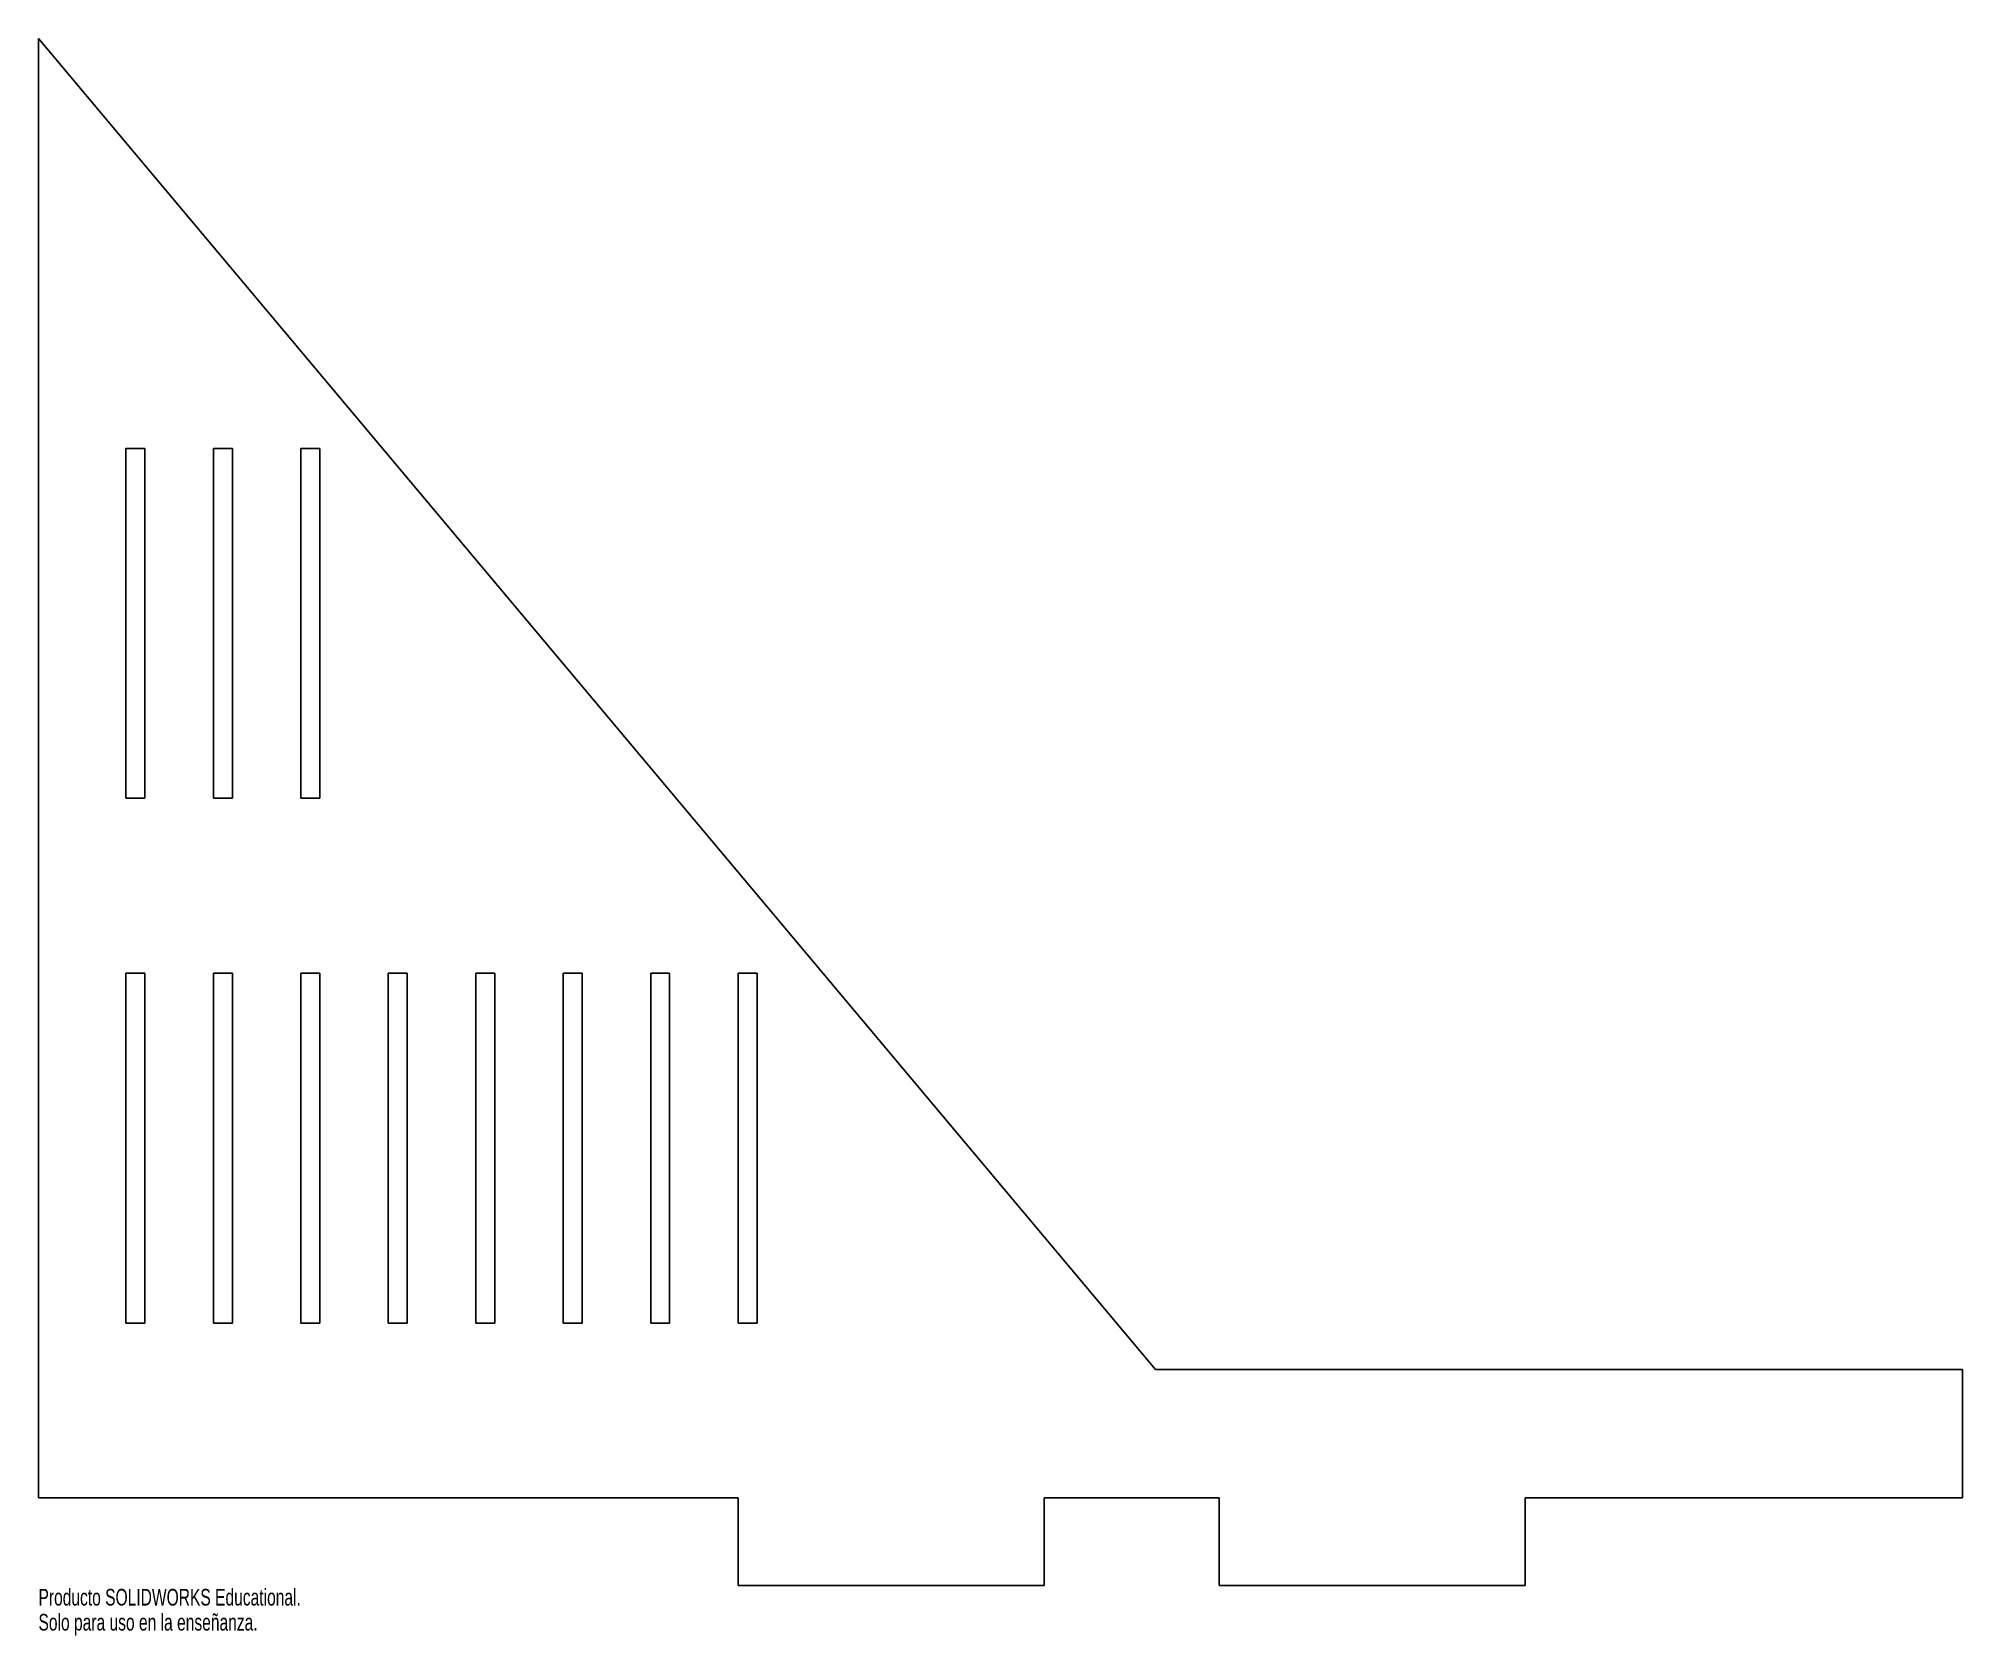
# Model space of a CAD drawing. Header units: inches. Extents: x -13 to 9, y 1 to 19.2.
import ezdxf

# ---------------------------------------------------------------- set-up
doc = ezdxf.new("R2010")
doc.units = ezdxf.units.IN
doc.header["$MEASUREMENT"] = 0
doc.styles.add('SLDTEXTSTYLE0', font='TXT', dxfattribs={"width": 0.7})

msp = doc.modelspace()

# ---------------------------------------------------------------- linework, layer by layer
at = {"color": 7, "linetype": 'Continuous', "lineweight": 25}
for p, q in [((-13, 19.22), (-0.229, 4)), ((-13, 19.22), (-13, 2.532)), ((-12, 10.532), (-12, 14.532)), ((-12, 14.532), (-11.783, 14.532)), ((-11.783, 10.532), (-11.783, 14.532)), ((-11, 10.532), (-11, 14.532)), ((-11, 14.532), (-10.783, 14.532)), ((-10.783, 10.532), (-10.783, 14.532)), ((-10, 10.532), (-10, 14.532)), ((-10, 14.532), (-9.783, 14.532)), ((-9.783, 10.532), (-9.783, 14.532)), ((-12, 10.532), (-11.783, 10.532)), ((-11, 10.532), (-10.783, 10.532)), ((-10, 10.532), (-9.783, 10.532)), ((-12, 4.532), (-12, 8.532)), ((-12, 8.532), (-11.783, 8.532)), ((-11.783, 4.532), (-11.783, 8.532)), ((-11, 4.532), (-11, 8.532)), ((-11, 8.532), (-10.783, 8.532)), ((-10.783, 4.532), (-10.783, 8.532)), ((-10, 4.532), (-10, 8.532)), ((-10, 8.532), (-9.783, 8.532)), ((-9.783, 4.532), (-9.783, 8.532)), ((-9, 4.532), (-9, 8.532)), ((-9, 8.532), (-8.783, 8.532)), ((-8.783, 4.532), (-8.783, 8.532)), ((-8, 4.532), (-8, 8.532)), ((-8, 8.532), (-7.783, 8.532)), ((-7.783, 4.532), (-7.783, 8.532)), ((-7, 4.532), (-7, 8.532)), ((-7, 8.532), (-6.783, 8.532)), ((-6.783, 4.532), (-6.783, 8.532)), ((-6, 4.532), (-6, 8.532)), ((-6, 8.532), (-5.783, 8.532)), ((-5.783, 4.532), (-5.783, 8.532)), ((-5, 4.532), (-5, 8.532)), ((-5, 8.532), (-4.783, 8.532)), ((-4.783, 4.532), (-4.783, 8.532)), ((-12, 4.532), (-11.783, 4.532)), ((-11, 4.532), (-10.783, 4.532)), ((-10, 4.532), (-9.783, 4.532)), ((-9, 4.532), (-8.783, 4.532)), ((-8, 4.532), (-7.783, 4.532)), ((-7, 4.532), (-6.783, 4.532)), ((-6, 4.532), (-5.783, 4.532)), ((-5, 4.532), (-4.783, 4.532)), ((9, 4), (-0.229, 4)), ((9, 2.532), (9, 4)), ((-5, 2.532), (-13, 2.532)), ((-5, 2.532), (-5, 1.532)), ((-1.5, 2.532), (-1.5, 1.532)), ((0.5, 2.532), (-1.5, 2.532)), ((0.5, 2.532), (0.5, 1.532)), ((4, 2.532), (4, 1.532)), ((9, 2.532), (4, 2.532)), ((-5, 1.532), (-1.5, 1.532)), ((0.5, 1.532), (4, 1.532))]:
    msp.add_line(p, q, dxfattribs=at)

# ---------------------------------------------------------------- texts
at = {"color": 7, "linetype": 'Continuous', "char_height": 0.1903, "attachment_point": 1, "style": 'SLDTEXTSTYLE0'}
for s, insert in [('Producto SOLIDWORKS Educational.', (-13, 1.492)), ('Solo para uso en la enseñanza.', (-13, 1.206))]:
    msp.add_mtext(s, dxfattribs=dict(at, insert=insert))

doc.saveas('drawing.dxf')
